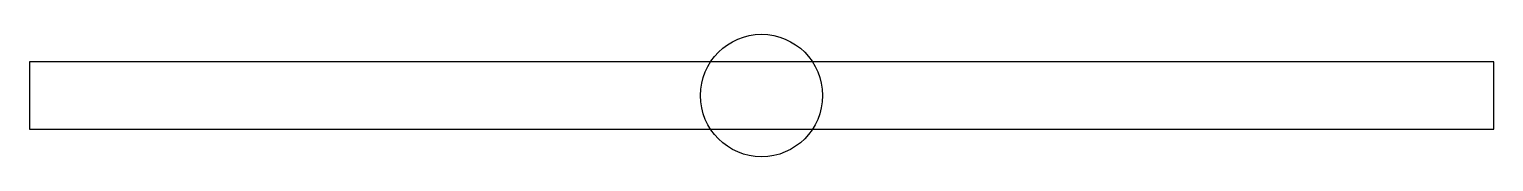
# Model space of a CAD drawing. Extents: x -15064 to -13864, y 4524 to 4624.
import ezdxf

# ---------------------------------------------------------------- set-up
doc = ezdxf.new("R2010")
doc.units = 0
doc.header["$MEASUREMENT"] = 0
doc.layers.get('0').update_dxf_attribs({"linetype": 'CONTINUOUS'})

msp = doc.modelspace()

# ---------------------------------------------------------------- linework, layer by layer
msp.add_lwpolyline([(-15064, 4546.4), (-13864, 4546.4), (-13864, 4601.4), (-15064, 4601.4)], close=True)
msp.add_circle((-14464, 4573.9), 50)

doc.saveas('drawing.dxf')
